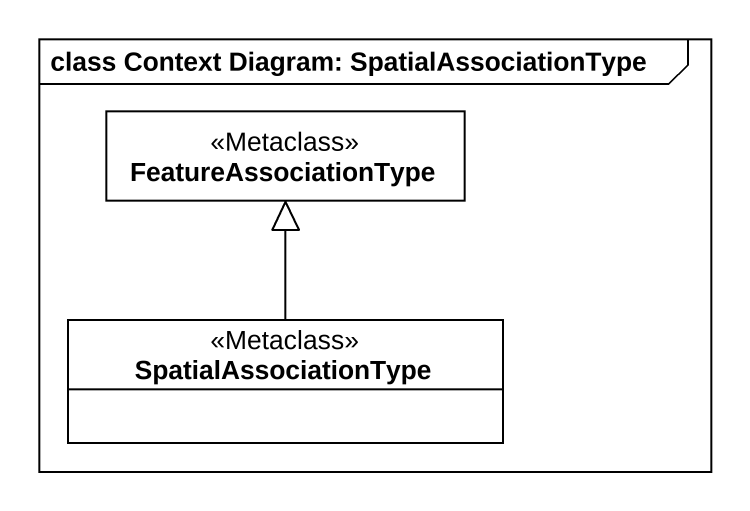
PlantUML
@startuml
mainframe class Context Diagram: SpatialAssociationType
hide circle
hide empty members
class FeatureAssociationType <<Metaclass>>
class SpatialAssociationType <<Metaclass>>
SpatialAssociationType -up-|> FeatureAssociationType
@enduml
